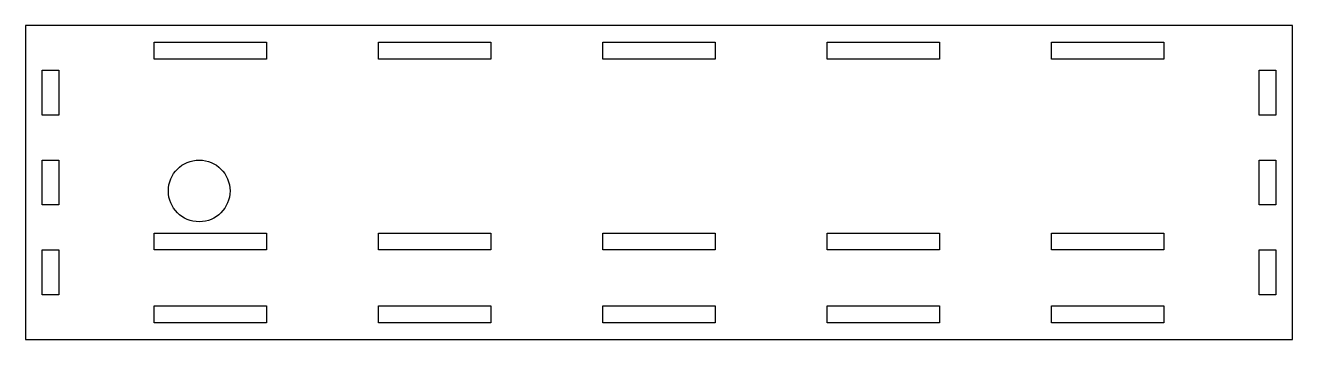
# Model space of a CAD drawing. Extents: x 308 to 534, y 269 to 325.
import ezdxf

# ---------------------------------------------------------------- set-up
doc = ezdxf.new("R2010")
doc.units = 0
doc.layers.add('View', color=7, linetype='CONTINUOUS')

msp = doc.modelspace()

# ---------------------------------------------------------------- linework, layer by layer
at = {"layer": 'View'}
for p, q in [((307.5, 325), (307.5, 269)), ((533.5, 325), (307.5, 325)), ((533.5, 269), (533.5, 325)), ((330.5, 319), (330.5, 322)), ((330.5, 322), (350.5, 322)), ((350.5, 322), (350.5, 319)), ((370.5, 319), (370.5, 322)), ((370.5, 322), (390.5, 322)), ((390.5, 322), (390.5, 319)), ((410.5, 319), (410.5, 322)), ((410.5, 322), (430.5, 322)), ((430.5, 322), (430.5, 319)), ((450.5, 319), (450.5, 322)), ((450.5, 322), (470.5, 322)), ((470.5, 322), (470.5, 319)), ((490.5, 319), (490.5, 322)), ((490.5, 322), (510.5, 322)), ((510.5, 322), (510.5, 319)), ((350.5, 319), (330.5, 319)), ((390.5, 319), (370.5, 319)), ((430.5, 319), (410.5, 319)), ((470.5, 319), (450.5, 319)), ((510.5, 319), (490.5, 319)), ((310.5, 309), (310.5, 317)), ((310.5, 317), (313.5, 317)), ((313.5, 317), (313.5, 309)), ((527.5, 309), (527.5, 317)), ((527.5, 317), (530.5, 317)), ((530.5, 317), (530.5, 309)), ((313.5, 309), (310.5, 309)), ((530.5, 309), (527.5, 309)), ((310.5, 293), (310.5, 301)), ((310.5, 301), (313.5, 301)), ((313.5, 301), (313.5, 293)), ((527.5, 293), (527.5, 301)), ((527.5, 301), (530.5, 301)), ((530.5, 301), (530.5, 293)), ((313.5, 293), (310.5, 293)), ((530.5, 293), (527.5, 293)), ((330.5, 285), (330.5, 288)), ((330.5, 288), (350.5, 288)), ((350.5, 288), (350.5, 285)), ((370.5, 285), (370.5, 288)), ((370.5, 288), (390.5, 288)), ((390.5, 288), (390.5, 285)), ((410.5, 285), (410.5, 288)), ((410.5, 288), (430.5, 288)), ((430.5, 288), (430.5, 285)), ((450.5, 285), (450.5, 288)), ((450.5, 288), (470.5, 288)), ((470.5, 288), (470.5, 285)), ((490.5, 285), (490.5, 288)), ((490.5, 288), (510.5, 288)), ((510.5, 288), (510.5, 285)), ((310.5, 277), (310.5, 285)), ((310.5, 285), (313.5, 285)), ((313.5, 285), (313.5, 277)), ((350.5, 285), (330.5, 285)), ((390.5, 285), (370.5, 285)), ((430.5, 285), (410.5, 285)), ((470.5, 285), (450.5, 285)), ((510.5, 285), (490.5, 285)), ((527.5, 277), (527.5, 285)), ((527.5, 285), (530.5, 285)), ((530.5, 285), (530.5, 277)), ((313.5, 277), (310.5, 277)), ((530.5, 277), (527.5, 277)), ((330.5, 272), (330.5, 275)), ((330.5, 275), (350.5, 275)), ((350.5, 275), (350.5, 272)), ((370.5, 272), (370.5, 275)), ((370.5, 275), (390.5, 275)), ((390.5, 275), (390.5, 272)), ((410.5, 272), (410.5, 275)), ((410.5, 275), (430.5, 275)), ((430.5, 275), (430.5, 272)), ((450.5, 272), (450.5, 275)), ((450.5, 275), (470.5, 275)), ((470.5, 275), (470.5, 272)), ((490.5, 272), (490.5, 275)), ((490.5, 275), (510.5, 275)), ((510.5, 275), (510.5, 272)), ((350.5, 272), (330.5, 272)), ((390.5, 272), (370.5, 272)), ((430.5, 272), (410.5, 272)), ((470.5, 272), (450.5, 272)), ((510.5, 272), (490.5, 272)), ((307.5, 269), (533.5, 269))]:
    msp.add_line(p, q, dxfattribs=at)
msp.add_circle((338.5, 295.5), 5.5, dxfattribs=at)

doc.saveas('drawing.dxf')
